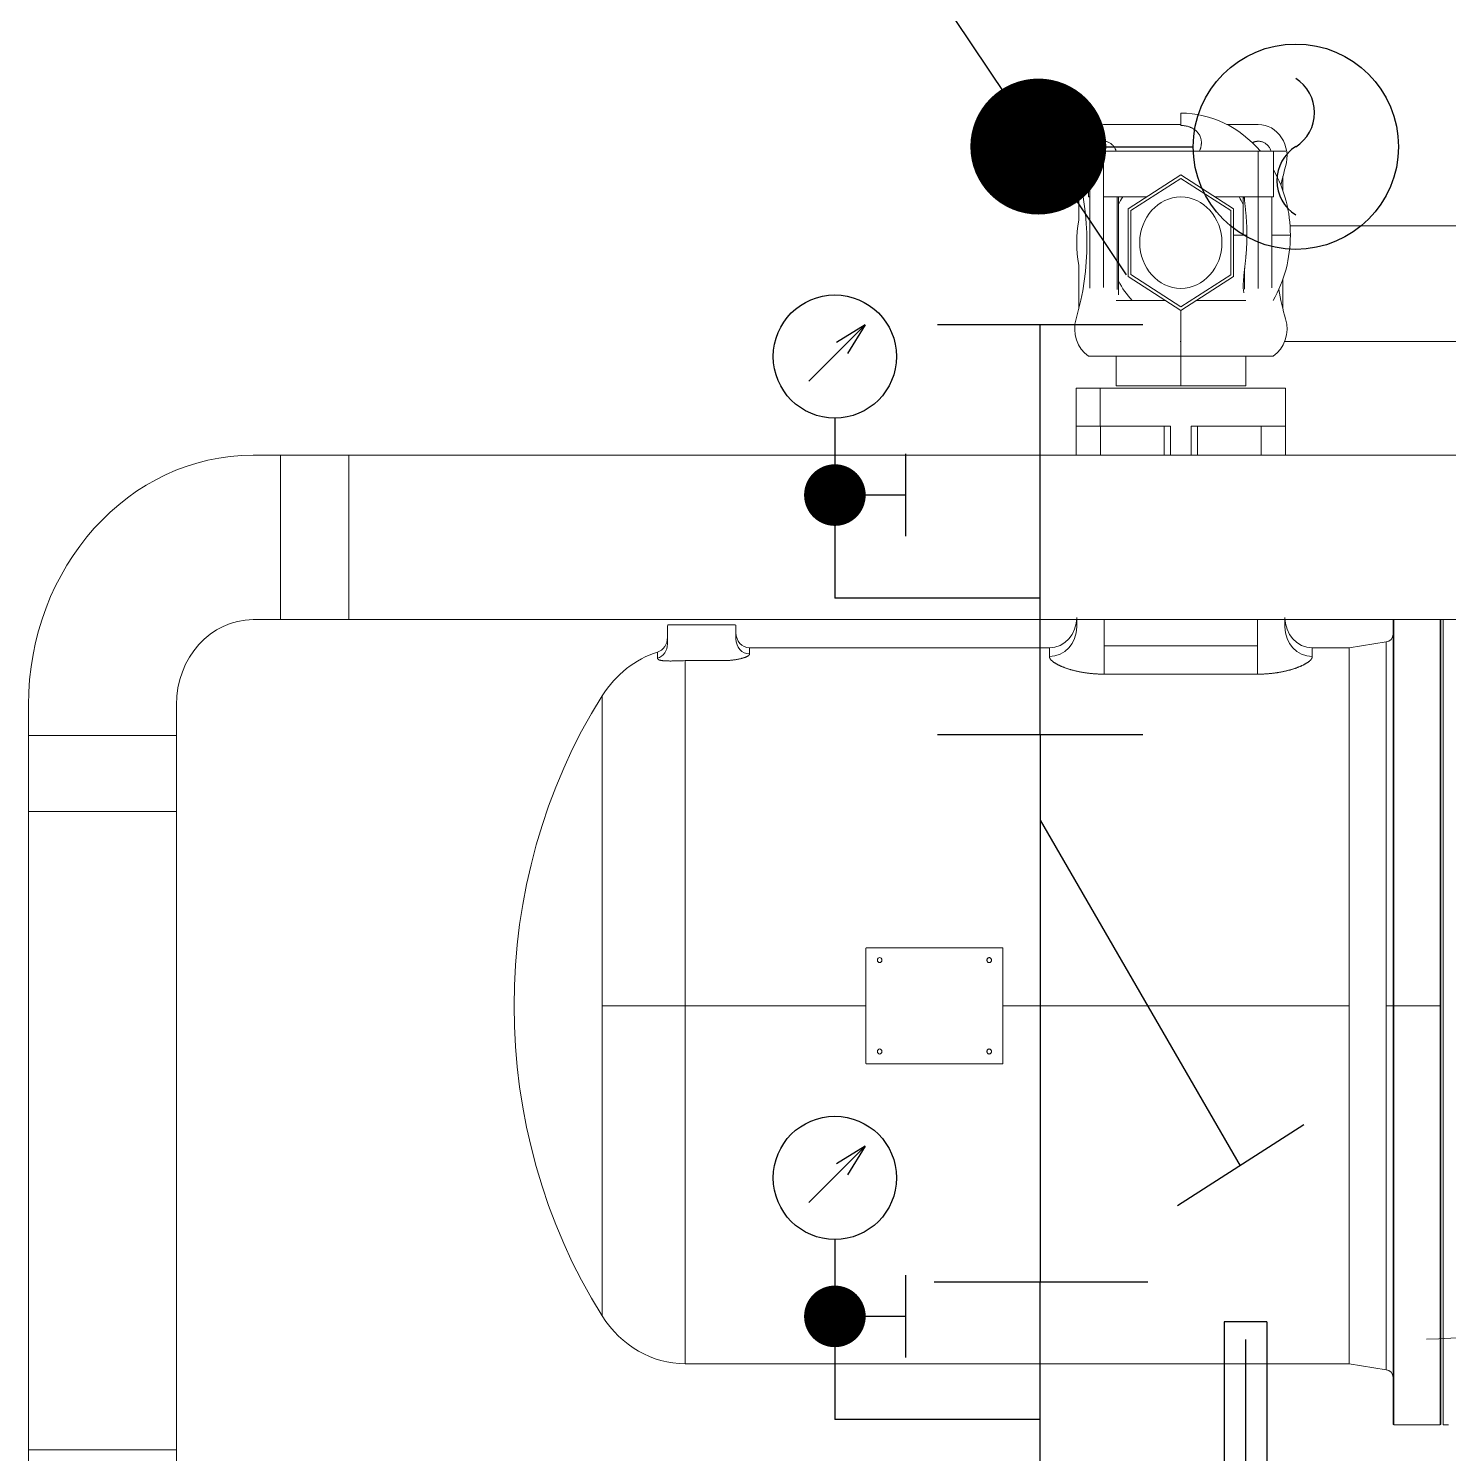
# Model space of a CAD drawing. Extents: x -345393 to -54719, y 203828 to 476815.
# Drawn here: x -322562 to -321525, y 229581 to 230622 of the extents above; entities that cross this region are included whole.
import ezdxf

# ---------------------------------------------------------------- set-up
doc = ezdxf.new("R2010")
doc.units = 0
doc.header["$LTSCALE"] = 1000
doc.header["$MEASUREMENT"] = 0
doc.linetypes.add('DASHED', pattern=[0.75, 0.5, -0.25])
doc.layers.get('0').update_dxf_attribs({"color": 252, "linetype": 'CONTINUOUS'})
doc.layers.add('暖通-水-水阀', color=3, linetype='CONTINUOUS')
doc.layers.add('暖通-水-管道-回水', color=6, linetype='DASHED')
doc.layers.add('暖通-水-设备', color=3, linetype='CONTINUOUS', lineweight=20)

# ---------------------------------------------------------------- blocks, each defined once
blk = doc.blocks.new('A$C759C1080')
at = {"color": 95}
for p, q in [((1004.64, -114.49), (1004.64, -106.43)), ((1004.64, -113.86), (948.07, -113.86)), ((1061.21, -113.86), (1038.31, -113.86)), ((928.07, -131.43), (1081.21, -131.43)), ((937.07, -131.43), (937.07, -161.43)), ((938.07, -132.03), (948.07, -132.03)), ((938.07, -221.23), (938.07, -132.03)), ((948.07, -131.43), (948.07, -161.43)), ((1061.21, -221.44), (1061.21, -131.43)), ((1072.21, -131.43), (1072.21, -161.43)), ((930.07, -147.88), (930.07, -176.75)), ((966.17, -169.15), (1004.7, -146.97)), ((1004.7, -149.28), (968.17, -170.31)), ((1004.7, -146.97), (1043.17, -169.26)), ((1041.17, -170.41), (1004.7, -149.28)), ((1079.21, -157.46), (1079.21, -147.88)), ((938.07, -161.43), (937.07, -161.43)), ((948.07, -161.43), (979.58, -161.43)), ((948.07, -161.43), (948.07, -220.8)), ((958.07, -222.1), (958.07, -161.43)), ((959.07, -161.43), (959.07, -225.67)), ((1029.66, -161.43), (1072.21, -161.43)), ((1050.21, -161.43), (1050.21, -186.43)), ((1051.21, -164.27), (1051.21, -161.43)), ((1071.21, -221), (1071.21, -161.43)), ((966.11, -213.61), (966.17, -169.15)), ((968.17, -170.31), (968.11, -212.45)), ((1041.11, -212.55), (1041.17, -170.41)), ((1043.17, -169.26), (1043.11, -213.71)), ((1043.15, -186.43), (1052.91, -186.43)), ((1084.64, -186.43), (1071.21, -186.43)), ((930.07, -206.11), (930.07, -234.98)), ((1004.58, -235.89), (966.11, -213.61)), ((968.11, -212.45), (1004.58, -233.58)), ((1004.58, -233.58), (1041.11, -212.55)), ((1043.11, -213.71), (1004.58, -235.89)), ((1051.21, -221.88), (1051.21, -208.61)), ((1050.21, -219.95), (1050.21, -219.95)), ((1079.21, -234.98), (1079.21, -215.41)), ((957.27, -229.37), (993.33, -229.37)), ((1015.9, -229.37), (1052, -229.37)), ((1004.64, -235.85), (1004.64, -285.43)), ((928.14, -330.93), (928.14, -286.93)), ((928.14, -286.93), (1081.14, -286.93)), ((945.64, -286.93), (945.64, -311.93)), ((957.28, -285.43), (1052, -285.43)), ((1081.14, -330.93), (1081.14, -286.93)), ((928.14, -311.93), (997.14, -311.93)), ((945.91, -311.93), (945.91, -330.93)), ((992.38, -311.93), (992.38, -330.93)), ((997.14, -311.93), (997.14, -330.93)), ((1012.14, -311.93), (1012.14, -330.93)), ((1012.14, -311.93), (1081.14, -311.93)), ((1016.9, -330.93), (1016.9, -311.93)), ((1063.37, -330.93), (1063.37, -311.93)), ((928.64, -443.66), (928.64, -438.93)), ((948.64, -474.72), (948.64, -438.93)), ((1060.64, -474.72), (1060.64, -438.93)), ((1080.64, -438.93), (1080.64, -443.66)), ((1159.64, -966.93), (1159.64, -438.93)), ((1160.14, -967.43), (1160.14, -438.93)), ((1160.14, -438.93), (1242.14, -438.93)), ((1194.14, -967.43), (1194.14, -438.93)), ((1194.64, -966.92), (1194.64, -438.93)), ((1196.14, -438.93), (1196.14, -967.43)), ((629.64, -454.84), (629.64, -442.93)), ((630.14, -442.43), (679.14, -442.43)), ((679.64, -442.93), (679.64, -451.6)), ((1159.64, -450.11), (1159.64, -448.43)), ((689.64, -461.43), (689.64, -457.43)), ((908.64, -457.43), (689.64, -457.43)), ((908.64, -457.43), (908.64, -463.17)), ((948.64, -456.19), (1060.64, -456.19)), ((1100.64, -463.17), (1100.64, -457.43)), ((1127.64, -457.43), (1100.64, -457.43)), ((1127.64, -457.43), (1154.64, -453.43)), ((1127.64, -927.43), (1127.64, -457.43)), ((1154.64, -931.43), (1154.64, -453.43)), ((622.37, -460.24), (622.37, -464.29)), ((642.56, -927.43), (642.56, -465.85)), ((669.64, -465.85), (642.56, -465.85)), ((1060.64, -474.72), (948.64, -474.72)), ((582.01, -895.98), (582.01, -488.88)), ((774.64, -654.53), (774.64, -730.33)), ((874.54, -654.43), (774.74, -654.43)), ((874.64, -730.33), (874.64, -654.53)), ((582.01, -692.43), (774.64, -692.43)), ((874.64, -692.43), (1127.64, -692.43)), ((1154.64, -692.43), (1160.14, -692.43)), ((1194.14, -692.43), (1160.14, -692.43)), ((1194.64, -692.43), (1194.14, -692.43)), ((774.74, -730.43), (874.54, -730.43)), ((1127.64, -927.43), (642.56, -927.43)), ((1154.64, -931.43), (1127.64, -927.43)), ((1159.64, -936.43), (1159.64, -934.75)), ((1194.14, -967.43), (1160.14, -967.43)), ((1194.64, -966.93), (1194.64, -966.93)), ((1200.14, -967.43), (1196.14, -967.43))]:
    blk.add_line(p, q, dxfattribs=at)
at = {"color": 95, "flags": 128}
for points in [[(1004.64, -114.49), (1005.15, -114.5), (1005.65, -114.52), (1006.15, -114.55), (1006.66, -114.59), (1007.15, -114.64), (1007.65, -114.71), (1008.14, -114.78), (1008.62, -114.87), (1009.1, -114.97), (1009.57, -115.07), (1010.03, -115.19), (1010.48, -115.32), (1010.93, -115.46), (1011.36, -115.61), (1011.79, -115.77), (1012.21, -115.93), (1012.61, -116.11), (1013.01, -116.29), (1013.39, -116.48), (1013.77, -116.68), (1014.13, -116.89), (1014.48, -117.1), (1014.82, -117.32), (1015.15, -117.55), (1015.47, -117.78), (1015.77, -118.02), (1016.06, -118.26), (1016.34, -118.51), (1016.61, -118.76), (1016.87, -119.02), (1017.11, -119.29), (1017.35, -119.56), (1017.57, -119.83), (1017.78, -120.11), (1017.98, -120.39), (1018.16, -120.67), (1018.34, -120.96), (1018.5, -121.25), (1018.65, -121.55), (1018.79, -121.84), (1018.92, -122.14), (1019.04, -122.45), (1019.15, -122.75), (1019.25, -123.06), (1019.33, -123.37), (1019.41, -123.68), (1019.47, -123.99), (1019.53, -124.31), (1019.57, -124.63), (1019.6, -124.94), (1019.62, -125.26), (1019.64, -125.59), (1019.64, -125.91), (1019.63, -126.23), (1019.61, -126.55), (1019.58, -126.88), (1019.55, -127.2), (1019.5, -127.53), (1019.44, -127.86), (1019.37, -128.18), (1019.29, -128.51), (1019.21, -128.83), (1019.11, -129.16), (1019, -129.49), (1018.89, -129.81), (1018.76, -130.14), (1018.62, -130.46), (1018.48, -130.79), (1018.32, -131.11), (1018.16, -131.43)], [(938.68, -131.43), (938.88, -130.92), (939.11, -130.42), (939.38, -129.93), (939.66, -129.45), (939.98, -129), (940.31, -128.56), (940.67, -128.14), (941.04, -127.75), (941.43, -127.38), (941.85, -127.04), (942.27, -126.71), (942.71, -126.42), (943.15, -126.16), (943.6, -125.92), (944.06, -125.7), (944.52, -125.51), (944.97, -125.36), (945.42, -125.22), (945.87, -125.11), (946.34, -125.01), (946.77, -124.95), (947.2, -124.9), (947.64, -124.87), (948.07, -124.86)], [(948.07, -124.86), (948.51, -124.87), (948.94, -124.9), (949.37, -124.95), (949.8, -125.01), (950.27, -125.11), (950.72, -125.22), (951.17, -125.35), (951.63, -125.52), (952.09, -125.7), (952.55, -125.92), (953, -126.16), (953.44, -126.43), (953.87, -126.72), (954.3, -127.04), (954.71, -127.38), (955.1, -127.75), (955.48, -128.15), (955.84, -128.57), (956.17, -129.01), (956.48, -129.46), (956.77, -129.94), (957.03, -130.42), (957.26, -130.92), (957.46, -131.43)], [(1056.88, -125.85), (1057.07, -125.76), (1057.25, -125.68), (1057.44, -125.6), (1057.63, -125.53), (1057.81, -125.46), (1057.99, -125.4), (1058.17, -125.34), (1058.35, -125.28), (1058.53, -125.23), (1058.71, -125.18), (1058.9, -125.13), (1059.08, -125.09), (1059.28, -125.05), (1059.46, -125.02), (1059.64, -124.99), (1059.81, -124.96), (1059.98, -124.94), (1060.16, -124.92), (1060.33, -124.9), (1060.51, -124.89), (1060.68, -124.88), (1060.86, -124.87), (1061.03, -124.86), (1061.21, -124.86)], [(1061.21, -124.86), (1061.64, -124.87), (1062.08, -124.9), (1062.51, -124.95), (1062.94, -125.01), (1063.4, -125.11), (1063.86, -125.22), (1064.31, -125.35), (1064.76, -125.52), (1065.23, -125.7), (1065.68, -125.92), (1066.13, -126.16), (1066.58, -126.43), (1067.01, -126.72), (1067.43, -127.04), (1067.84, -127.38), (1068.24, -127.75), (1068.62, -128.15), (1068.98, -128.57), (1069.31, -129.01), (1069.62, -129.46), (1069.91, -129.94), (1070.17, -130.42), (1070.4, -130.92), (1070.6, -131.43)], [(1052.91, -186.43), (1052.91, -185.92), (1052.91, -185.41), (1052.9, -184.9), (1052.9, -184.39), (1052.89, -183.88), (1052.87, -183.37), (1052.86, -182.86), (1052.84, -182.35), (1052.83, -181.84), (1052.81, -181.34), (1052.78, -180.83), (1052.76, -180.32), (1052.73, -179.82), (1052.71, -179.31), (1052.68, -178.81), (1052.65, -178.3), (1052.61, -177.8), (1052.58, -177.29), (1052.54, -176.79), (1052.5, -176.29), (1052.46, -175.79), (1052.42, -175.28), (1052.38, -174.78), (1052.33, -174.28), (1052.29, -173.78), (1052.24, -173.28), (1052.19, -172.78), (1052.14, -172.28), (1052.09, -171.78), (1052.03, -171.28), (1051.98, -170.78), (1051.93, -170.29), (1051.87, -169.79), (1051.81, -169.29), (1051.75, -168.79), (1051.7, -168.3), (1051.64, -167.8), (1051.58, -167.31), (1051.52, -166.81), (1051.46, -166.32), (1051.4, -165.83), (1051.34, -165.34), (1051.28, -164.84), (1051.22, -164.35), (1051.16, -163.86), (1051.1, -163.38), (1051.04, -162.89), (1050.98, -162.4), (1050.92, -161.92), (1050.87, -161.43)], [(1050.73, -224.41), (1050.62, -224.06), (1050.54, -223.69), (1050.46, -223.31), (1050.4, -222.92), (1050.34, -222.52), (1050.3, -222.12), (1050.27, -221.7), (1050.24, -221.29), (1050.22, -220.87), (1050.21, -220.44), (1050.21, -220.01), (1050.21, -219.57), (1050.22, -219.13), (1050.23, -218.69), (1050.25, -218.24), (1050.27, -217.79), (1050.3, -217.34), (1050.33, -216.88), (1050.36, -216.42), (1050.4, -215.96), (1050.44, -215.5), (1050.48, -215.04), (1050.52, -214.57), (1050.57, -214.1), (1050.62, -213.63), (1050.67, -213.16), (1050.72, -212.69), (1050.77, -212.21), (1050.83, -211.74), (1050.89, -211.26), (1050.94, -210.78), (1051, -210.3), (1051.06, -209.82), (1051.12, -209.34), (1051.18, -208.86), (1051.24, -208.37), (1051.3, -207.89), (1051.36, -207.4), (1051.42, -206.91), (1051.48, -206.42), (1051.54, -205.93), (1051.6, -205.44), (1051.65, -204.95), (1051.71, -204.46), (1051.77, -203.97), (1051.83, -203.48), (1051.88, -202.98), (1051.94, -202.49), (1051.99, -201.99), (1052.05, -201.5), (1052.1, -201), (1052.15, -200.5), (1052.2, -200.01), (1052.25, -199.51), (1052.29, -199.01), (1052.34, -198.51), (1052.38, -198.01), (1052.43, -197.51), (1052.47, -197.01), (1052.51, -196.51), (1052.55, -196.01), (1052.58, -195.5), (1052.62, -195), (1052.65, -194.5), (1052.68, -194), (1052.71, -193.49), (1052.74, -192.99), (1052.76, -192.49), (1052.79, -191.98), (1052.81, -191.48), (1052.83, -190.97), (1052.85, -190.47), (1052.86, -189.97), (1052.88, -189.46), (1052.89, -188.96), (1052.9, -188.45), (1052.9, -187.95), (1052.91, -187.44), (1052.91, -186.94), (1052.91, -186.43)], [(1052.12, -200.78), (1052.17, -200.27), (1052.22, -199.76), (1052.27, -199.26), (1052.32, -198.75), (1052.36, -198.24), (1052.41, -197.73), (1052.45, -197.22), (1052.49, -196.71), (1052.53, -196.2), (1052.57, -195.69), (1052.6, -195.18), (1052.64, -194.66), (1052.67, -194.15), (1052.7, -193.64), (1052.73, -193.13), (1052.75, -192.61), (1052.78, -192.1), (1052.8, -191.59), (1052.82, -191.07), (1052.84, -190.56), (1052.86, -190.04), (1052.87, -189.53), (1052.88, -189.01), (1052.89, -188.5), (1052.9, -187.98), (1052.91, -187.46), (1052.91, -186.95), (1052.91, -186.43)], [(1050.52, -214.62), (1050.55, -214.35), (1050.57, -214.07), (1050.6, -213.79), (1050.63, -213.51), (1050.66, -213.23), (1050.69, -212.95), (1050.72, -212.67), (1050.75, -212.39), (1050.79, -212.11), (1050.82, -211.82), (1050.85, -211.54), (1050.89, -211.26), (1050.92, -210.97), (1050.95, -210.69), (1050.99, -210.41), (1051.02, -210.12), (1051.06, -209.83), (1051.09, -209.55), (1051.13, -209.26), (1051.16, -208.98), (1051.2, -208.69), (1051.23, -208.4), (1051.27, -208.11), (1051.3, -207.83)], [(1015.9, -229.37), (1016.4, -229.37), (1016.89, -229.37), (1018.37, -229.37), (1018.86, -229.37), (1021.79, -229.37), (1022.28, -229.37), (1022.76, -229.37), (1023.24, -229.37), (1025.64, -229.37), (1026.12, -229.37), (1026.6, -229.37), (1027.07, -229.37), (1027.54, -229.37), (1028.02, -229.37), (1028.96, -229.37), (1029.42, -229.37), (1030.35, -229.37), (1030.82, -229.37), (1031.74, -229.37), (1032.2, -229.37), (1032.66, -229.37), (1033.11, -229.37), (1034.02, -229.37), (1034.47, -229.37), (1035.37, -229.37), (1035.82, -229.37), (1037.15, -229.37), (1037.58, -229.37), (1040.61, -229.37), (1041.03, -229.37), (1042.29, -229.37), (1042.71, -229.37), (1052, -229.37)], [(1159.61, -451.01), (1159.61, -450.99), (1159.61, -450.97), (1159.62, -450.95), (1159.62, -450.93), (1159.62, -450.9), (1159.62, -450.88), (1159.62, -450.85), (1159.62, -450.82), (1159.62, -450.78), (1159.62, -450.75), (1159.62, -450.71), (1159.63, -450.68), (1159.63, -450.64), (1159.63, -450.6), (1159.63, -450.56), (1159.63, -450.51), (1159.63, -450.47), (1159.64, -450.42), (1159.64, -450.38), (1159.64, -450.33), (1159.64, -450.27), (1159.64, -450.22), (1159.64, -450.17), (1159.64, -450.11)], [(1159.64, -450.11), (1159.64, -450.22), (1159.64, -450.33), (1159.64, -450.42), (1159.63, -450.52), (1159.63, -450.6), (1159.63, -450.68), (1159.62, -450.75), (1159.62, -450.82), (1159.62, -450.88), (1159.62, -450.93), (1159.61, -450.97), (1159.61, -451.01), (1159.61, -451.05), (1159.62, -451.07), (1159.62, -451.09), (1159.62, -451.11), (1159.62, -451.11), (1159.63, -451.11), (1159.63, -451.1), (1159.63, -451.09), (1159.64, -451.07), (1159.64, -451.04), (1159.64, -451.01), (1159.64, -450.97)], [(639.99, -465.9), (639.48, -465.92), (638.98, -465.93), (638.48, -465.95), (637.98, -465.97), (637.49, -465.98), (636.99, -465.99), (636.5, -466.01), (636.01, -466.02), (635.53, -466.03), (635.04, -466.04), (634.57, -466.05), (634.1, -466.06), (633.63, -466.06), (633.17, -466.07), (632.72, -466.07), (632.27, -466.08), (631.83, -466.08), (631.4, -466.08), (630.97, -466.07), (630.56, -466.07), (630.15, -466.07), (629.75, -466.06), (629.36, -466.05), (628.97, -466.04), (628.6, -466.03), (628.24, -466.01), (627.88, -466), (627.54, -465.98), (627.2, -465.96), (626.88, -465.93), (626.57, -465.91), (626.26, -465.88), (625.97, -465.85), (625.69, -465.82), (625.42, -465.79), (625.16, -465.75), (624.91, -465.71), (624.68, -465.67), (624.45, -465.62), (624.24, -465.57), (624.04, -465.52), (623.84, -465.47), (623.67, -465.42), (623.5, -465.36), (623.34, -465.3), (623.2, -465.24), (623.06, -465.17), (622.94, -465.1), (622.83, -465.03), (622.73, -464.96), (622.65, -464.89), (622.57, -464.81), (622.51, -464.73), (622.46, -464.65), (622.42, -464.56), (622.39, -464.47), (622.37, -464.39), (622.37, -464.29)], [(689.64, -461.43), (689.63, -461.52), (689.61, -461.61), (689.58, -461.71), (689.53, -461.81), (689.47, -461.9), (689.4, -462), (689.32, -462.1), (689.22, -462.19), (689.11, -462.29), (688.98, -462.39), (688.85, -462.49), (688.7, -462.59), (688.54, -462.69), (688.36, -462.79), (688.18, -462.89), (687.98, -462.99), (687.77, -463.09), (687.55, -463.19), (687.32, -463.29), (687.08, -463.38), (686.82, -463.48), (686.56, -463.58), (686.28, -463.67), (685.99, -463.77), (685.7, -463.86), (685.39, -463.95), (685.07, -464.05), (684.75, -464.14), (684.41, -464.22), (684.06, -464.31), (683.71, -464.4), (683.35, -464.48), (682.97, -464.56), (682.59, -464.64), (682.21, -464.72), (681.81, -464.8), (681.41, -464.87), (681, -464.95), (680.58, -465.02), (680.15, -465.08), (679.72, -465.15), (679.28, -465.21), (678.84, -465.27), (678.39, -465.33), (677.93, -465.38), (677.47, -465.44), (677.01, -465.49), (676.54, -465.53), (676.06, -465.57), (675.58, -465.62), (675.1, -465.65), (674.62, -465.69), (674.13, -465.72), (673.63, -465.75), (673.14, -465.77), (672.64, -465.79), (672.15, -465.81), (671.65, -465.83), (671.15, -465.84), (670.64, -465.85), (670.14, -465.85), (669.64, -465.85)], [(948.64, -474.72), (948.14, -474.72), (947.64, -474.72), (947.14, -474.71), (946.63, -474.7), (946.13, -474.69), (945.63, -474.68), (945.13, -474.66), (944.63, -474.64), (944.14, -474.62), (943.64, -474.6), (943.14, -474.58), (942.64, -474.55), (942.15, -474.52), (941.66, -474.49), (941.16, -474.46), (940.67, -474.42), (940.18, -474.38), (939.69, -474.34), (939.2, -474.3), (938.71, -474.25), (938.23, -474.21), (937.75, -474.16), (937.26, -474.11), (936.78, -474.05), (936.31, -474), (935.83, -473.94), (935.36, -473.88), (934.88, -473.82), (934.41, -473.76), (933.94, -473.69), (933.48, -473.62), (933.02, -473.55), (932.55, -473.48), (932.1, -473.41), (931.64, -473.33), (931.19, -473.25), (930.74, -473.18), (930.29, -473.09), (929.84, -473.01), (929.4, -472.93), (928.96, -472.84), (928.52, -472.75), (928.09, -472.66), (927.66, -472.57), (927.23, -472.48), (926.81, -472.39), (926.39, -472.29), (925.97, -472.19), (925.56, -472.09), (925.15, -471.99), (924.74, -471.89), (924.34, -471.79), (923.94, -471.69), (923.54, -471.58), (923.15, -471.47), (922.77, -471.37), (922.38, -471.26), (922, -471.15), (921.63, -471.03), (921.25, -470.92), (920.89, -470.81), (920.52, -470.69), (920.17, -470.58), (919.81, -470.46), (919.46, -470.34), (919.12, -470.22), (918.78, -470.1), (918.44, -469.98), (918.11, -469.86), (917.78, -469.74), (917.46, -469.62), (917.14, -469.5), (916.83, -469.37), (916.52, -469.25), (916.22, -469.12), (915.92, -469), (915.63, -468.87), (915.35, -468.74), (915.06, -468.62), (914.79, -468.49), (914.52, -468.36), (914.25, -468.24), (913.99, -468.11), (913.74, -467.98), (913.49, -467.85), (913.25, -467.72), (913.01, -467.59), (912.78, -467.46), (912.55, -467.33), (912.33, -467.21), (912.12, -467.08), (911.91, -466.95), (911.7, -466.82), (911.51, -466.69), (911.32, -466.56), (911.13, -466.43), (910.96, -466.31), (910.78, -466.18), (910.62, -466.05), (910.46, -465.92), (910.31, -465.8), (910.16, -465.67), (910.02, -465.54), (909.89, -465.42), (909.76, -465.29), (909.64, -465.17), (909.53, -465.05), (909.42, -464.92), (909.32, -464.8), (909.23, -464.68), (909.14, -464.56), (909.06, -464.44), (908.99, -464.32), (908.92, -464.2), (908.86, -464.08), (908.81, -463.96), (908.77, -463.85), (908.73, -463.73), (908.7, -463.62), (908.67, -463.5), (908.65, -463.39), (908.64, -463.28), (908.64, -463.17)], [(1100.64, -463.17), (1100.64, -463.28), (1100.63, -463.39), (1100.61, -463.5), (1100.58, -463.62), (1100.55, -463.73), (1100.51, -463.85), (1100.47, -463.96), (1100.42, -464.08), (1100.36, -464.2), (1100.29, -464.32), (1100.22, -464.44), (1100.14, -464.56), (1100.05, -464.68), (1099.96, -464.8), (1099.86, -464.92), (1099.75, -465.05), (1099.64, -465.17), (1099.52, -465.29), (1099.39, -465.42), (1099.26, -465.54), (1099.12, -465.67), (1098.97, -465.8), (1098.82, -465.92), (1098.66, -466.05), (1098.49, -466.18), (1098.32, -466.31), (1098.14, -466.43), (1097.96, -466.56), (1097.77, -466.69), (1097.57, -466.82), (1097.37, -466.95), (1097.16, -467.08), (1096.95, -467.21), (1096.73, -467.33), (1096.5, -467.46), (1096.27, -467.59), (1096.03, -467.72), (1095.79, -467.85), (1095.54, -467.98), (1095.29, -468.11), (1095.03, -468.24), (1094.76, -468.36), (1094.49, -468.49), (1094.21, -468.62), (1093.93, -468.74), (1093.65, -468.87), (1093.35, -469), (1093.06, -469.12), (1092.75, -469.25), (1092.45, -469.37), (1092.14, -469.5), (1091.82, -469.62), (1091.5, -469.74), (1091.17, -469.86), (1090.84, -469.98), (1090.5, -470.1), (1090.16, -470.22), (1089.82, -470.34), (1089.47, -470.46), (1089.11, -470.58), (1088.75, -470.69), (1088.39, -470.81), (1088.02, -470.92), (1087.65, -471.03), (1087.28, -471.15), (1086.9, -471.26), (1086.51, -471.37), (1086.13, -471.47), (1085.73, -471.58), (1085.34, -471.69), (1084.94, -471.79), (1084.54, -471.89), (1084.13, -471.99), (1083.72, -472.09), (1083.31, -472.19), (1082.89, -472.29), (1082.47, -472.39), (1082.05, -472.48), (1081.62, -472.57), (1081.19, -472.66), (1080.75, -472.75), (1080.32, -472.84), (1079.88, -472.93), (1079.44, -473.01), (1078.99, -473.09), (1078.54, -473.18), (1078.09, -473.25), (1077.64, -473.33), (1077.18, -473.41), (1076.72, -473.48), (1076.26, -473.55), (1075.8, -473.62), (1075.33, -473.69), (1074.87, -473.76), (1074.4, -473.82), (1073.92, -473.88), (1073.45, -473.94), (1072.97, -474), (1072.49, -474.05), (1072.01, -474.11), (1071.53, -474.16), (1071.05, -474.21), (1070.56, -474.25), (1070.08, -474.3), (1069.59, -474.34), (1069.1, -474.38), (1068.61, -474.42), (1068.12, -474.46), (1067.62, -474.49), (1067.13, -474.52), (1066.63, -474.55), (1066.14, -474.58), (1065.64, -474.6), (1065.14, -474.62), (1064.64, -474.64), (1064.14, -474.66), (1063.64, -474.68), (1063.14, -474.69), (1062.64, -474.7), (1062.14, -474.71), (1061.64, -474.72), (1061.14, -474.72), (1060.64, -474.72)], [(1159.61, -467.47), (1159.61, -467.41), (1159.61, -467.36), (1159.62, -467.3), (1159.62, -467.24), (1159.62, -467.18), (1159.62, -467.12), (1159.62, -467.06), (1159.62, -466.99), (1159.62, -466.93), (1159.62, -466.86), (1159.62, -466.79), (1159.63, -466.72), (1159.63, -466.65), (1159.63, -466.58), (1159.63, -466.5), (1159.63, -466.43), (1159.63, -466.35), (1159.64, -466.27), (1159.64, -466.19), (1159.64, -466.11), (1159.64, -466.03), (1159.64, -465.94), (1159.64, -465.86), (1159.64, -465.77)], [(1159.64, -465.77), (1159.64, -465.94), (1159.64, -466.11), (1159.64, -466.27), (1159.63, -466.43), (1159.63, -466.58), (1159.63, -466.72), (1159.62, -466.86), (1159.62, -466.99), (1159.62, -467.12), (1159.62, -467.24), (1159.61, -467.36), (1159.61, -467.47), (1159.61, -467.57), (1159.62, -467.67), (1159.62, -467.76), (1159.62, -467.84), (1159.62, -467.92), (1159.63, -467.99), (1159.63, -468.05), (1159.63, -468.11), (1159.64, -468.16), (1159.64, -468.21), (1159.64, -468.25), (1159.64, -468.28)], [(1159.61, -499.25), (1159.61, -499.16), (1159.61, -499.08), (1159.62, -498.99), (1159.62, -498.9), (1159.62, -498.81), (1159.62, -498.72), (1159.62, -498.63), (1159.62, -498.53), (1159.62, -498.44), (1159.62, -498.34), (1159.62, -498.24), (1159.63, -498.14), (1159.63, -498.04), (1159.63, -497.94), (1159.63, -497.84), (1159.63, -497.74), (1159.63, -497.63), (1159.64, -497.53), (1159.64, -497.42), (1159.64, -497.31), (1159.64, -497.21), (1159.64, -497.1), (1159.64, -496.98), (1159.64, -496.87)], [(1159.64, -496.87), (1159.64, -497.1), (1159.64, -497.31), (1159.64, -497.53), (1159.63, -497.74), (1159.63, -497.94), (1159.63, -498.15), (1159.62, -498.34), (1159.62, -498.53), (1159.62, -498.72), (1159.62, -498.9), (1159.61, -499.08), (1159.61, -499.25), (1159.61, -499.42), (1159.62, -499.58), (1159.62, -499.73), (1159.62, -499.88), (1159.62, -500.02), (1159.63, -500.16), (1159.63, -500.3), (1159.63, -500.42), (1159.64, -500.54), (1159.64, -500.66), (1159.64, -500.76), (1159.64, -500.87)], [(1159.61, -544.2), (1159.61, -544.09), (1159.61, -543.97), (1159.62, -543.86), (1159.62, -543.75), (1159.62, -543.63), (1159.62, -543.52), (1159.62, -543.4), (1159.62, -543.29), (1159.62, -543.17), (1159.62, -543.05), (1159.62, -542.93), (1159.63, -542.81), (1159.63, -542.69), (1159.63, -542.57), (1159.63, -542.44), (1159.63, -542.32), (1159.63, -542.19), (1159.64, -542.07), (1159.64, -541.94), (1159.64, -541.82), (1159.64, -541.69), (1159.64, -541.56), (1159.64, -541.43), (1159.64, -541.3)], [(1159.64, -541.3), (1159.64, -541.56), (1159.64, -541.82), (1159.64, -542.07), (1159.63, -542.32), (1159.63, -542.57), (1159.63, -542.81), (1159.62, -543.05), (1159.62, -543.29), (1159.62, -543.52), (1159.62, -543.75), (1159.61, -543.97), (1159.61, -544.2), (1159.61, -544.42), (1159.62, -544.63), (1159.62, -544.84), (1159.62, -545.04), (1159.62, -545.24), (1159.63, -545.44), (1159.63, -545.63), (1159.63, -545.82), (1159.64, -546), (1159.64, -546.17), (1159.64, -546.34), (1159.64, -546.51)], [(1159.61, -599.25), (1159.61, -599.12), (1159.61, -598.99), (1159.62, -598.86), (1159.62, -598.73), (1159.62, -598.6), (1159.62, -598.47), (1159.62, -598.34), (1159.62, -598.2), (1159.62, -598.07), (1159.62, -597.94), (1159.62, -597.8), (1159.63, -597.67), (1159.63, -597.53), (1159.63, -597.4), (1159.63, -597.26), (1159.63, -597.13), (1159.63, -596.99), (1159.64, -596.86), (1159.64, -596.72), (1159.64, -596.58), (1159.64, -596.45), (1159.64, -596.31), (1159.64, -596.17), (1159.64, -596.03)], [(1159.64, -596.03), (1159.64, -596.31), (1159.64, -596.58), (1159.64, -596.86), (1159.63, -597.13), (1159.63, -597.4), (1159.63, -597.67), (1159.62, -597.94), (1159.62, -598.2), (1159.62, -598.47), (1159.62, -598.73), (1159.61, -598.99), (1159.61, -599.25), (1159.61, -599.5), (1159.62, -599.75), (1159.62, -600), (1159.62, -600.25), (1159.62, -600.49), (1159.63, -600.73), (1159.63, -600.97), (1159.63, -601.2), (1159.64, -601.43), (1159.64, -601.66), (1159.64, -601.88), (1159.64, -602.1)], [(774.74, -654.43), (774.73, -654.43), (774.73, -654.43), (774.72, -654.43), (774.71, -654.43), (774.71, -654.44), (774.7, -654.44), (774.69, -654.44), (774.69, -654.44), (774.68, -654.45), (774.68, -654.45), (774.67, -654.46), (774.67, -654.46), (774.66, -654.47), (774.66, -654.47), (774.66, -654.48), (774.65, -654.48), (774.65, -654.49), (774.65, -654.49), (774.64, -654.5), (774.64, -654.5), (774.64, -654.51), (774.64, -654.52), (774.64, -654.52), (774.64, -654.53)], [(774.64, -654.53), (774.64, -654.53), (774.64, -654.53), (774.64, -654.53), (774.64, -654.53), (774.64, -654.53), (774.64, -654.53), (774.64, -654.53), (774.64, -654.53), (774.64, -654.53), (774.64, -654.53), (774.64, -654.53), (774.64, -654.52), (774.64, -654.52), (774.64, -654.52), (774.64, -654.52), (774.64, -654.52), (774.64, -654.52), (774.64, -654.52)], [(774.73, -654.43), (774.73, -654.43), (774.73, -654.43), (774.73, -654.43), (774.73, -654.43), (774.73, -654.43), (774.73, -654.43), (774.73, -654.43), (774.73, -654.43), (774.73, -654.43), (774.73, -654.43), (774.73, -654.43), (774.73, -654.43), (774.74, -654.43), (774.74, -654.43), (774.74, -654.43), (774.74, -654.43), (774.74, -654.43), (774.74, -654.43), (774.74, -654.43), (774.74, -654.43), (774.74, -654.43), (774.74, -654.43), (774.74, -654.43)], [(874.54, -654.43), (874.54, -654.43), (874.54, -654.43), (874.54, -654.43), (874.54, -654.43), (874.54, -654.43), (874.54, -654.43), (874.54, -654.43), (874.54, -654.43), (874.54, -654.43), (874.54, -654.43), (874.54, -654.43), (874.55, -654.43), (874.55, -654.43), (874.55, -654.43), (874.55, -654.43), (874.55, -654.43), (874.55, -654.43), (874.55, -654.43)], [(874.64, -654.53), (874.64, -654.52), (874.64, -654.52), (874.64, -654.51), (874.64, -654.5), (874.63, -654.5), (874.63, -654.49), (874.63, -654.49), (874.62, -654.48), (874.62, -654.47), (874.62, -654.47), (874.61, -654.46), (874.61, -654.46), (874.6, -654.46), (874.6, -654.45), (874.59, -654.45), (874.59, -654.44), (874.58, -654.44), (874.58, -654.44), (874.57, -654.44), (874.57, -654.43), (874.56, -654.43), (874.55, -654.43), (874.55, -654.43), (874.54, -654.43)], [(874.64, -654.52), (874.64, -654.52), (874.64, -654.52), (874.64, -654.52), (874.64, -654.52), (874.64, -654.53), (874.64, -654.53), (874.64, -654.53), (874.64, -654.53), (874.64, -654.53), (874.64, -654.53), (874.64, -654.53), (874.64, -654.53), (874.64, -654.53), (874.64, -654.53), (874.64, -654.53)], [(864.64, -664.08), (864.4, -664.06), (864.17, -664.01), (863.96, -663.92), (863.76, -663.82), (863.58, -663.7), (863.44, -663.56), (863.31, -663.41), (863.21, -663.26), (863.12, -663.09), (863.06, -662.91), (863.01, -662.71), (862.99, -662.49), (863, -662.27), (863.04, -662.04), (863.11, -661.82), (863.21, -661.6), (863.35, -661.41), (863.5, -661.24), (863.68, -661.09), (863.87, -660.97), (864.07, -660.88), (864.26, -660.83), (864.45, -660.79), (864.64, -660.78)], [(864.64, -660.78), (864.83, -660.79), (865.02, -660.83), (865.22, -660.89), (865.41, -660.97), (865.6, -661.09), (865.78, -661.24), (865.93, -661.41), (866.06, -661.61), (866.17, -661.83), (866.24, -662.05), (866.28, -662.28), (866.29, -662.49), (866.27, -662.71), (866.22, -662.91), (866.15, -663.09), (866.07, -663.25), (865.97, -663.41), (865.84, -663.56), (865.69, -663.7), (865.51, -663.83), (865.31, -663.93), (865.1, -664.01), (864.87, -664.06), (864.64, -664.08)], [(1159.64, -657.33), (1159.64, -657.61), (1159.64, -657.88), (1159.64, -658.16), (1159.63, -658.43), (1159.63, -658.71), (1159.63, -658.99), (1159.62, -659.26), (1159.62, -659.54), (1159.62, -659.82), (1159.62, -660.1), (1159.61, -660.37), (1159.61, -660.65), (1159.61, -660.92), (1159.62, -661.19), (1159.62, -661.47), (1159.62, -661.74), (1159.62, -662.01), (1159.63, -662.27), (1159.63, -662.54), (1159.63, -662.8), (1159.64, -663.07), (1159.64, -663.33), (1159.64, -663.58), (1159.64, -663.84)], [(864.64, -724.08), (864.4, -724.06), (864.17, -724.01), (863.96, -723.92), (863.76, -723.82), (863.58, -723.7), (863.44, -723.56), (863.31, -723.41), (863.21, -723.26), (863.12, -723.09), (863.06, -722.91), (863.01, -722.71), (862.99, -722.49), (863, -722.27), (863.04, -722.04), (863.11, -721.82), (863.21, -721.6), (863.35, -721.41), (863.5, -721.24), (863.68, -721.09), (863.87, -720.97), (864.07, -720.88), (864.26, -720.83), (864.45, -720.79), (864.64, -720.78)], [(864.64, -720.78), (864.83, -720.79), (865.02, -720.83), (865.22, -720.89), (865.41, -720.97), (865.6, -721.09), (865.78, -721.24), (865.93, -721.41), (866.06, -721.61), (866.17, -721.83), (866.24, -722.05), (866.28, -722.28), (866.29, -722.49), (866.27, -722.71), (866.22, -722.91), (866.15, -723.09), (866.07, -723.25), (865.97, -723.41), (865.84, -723.56), (865.69, -723.7), (865.51, -723.83), (865.31, -723.93), (865.1, -724.01), (864.87, -724.06), (864.64, -724.08)], [(1159.64, -721.02), (1159.64, -721.28), (1159.64, -721.54), (1159.64, -721.8), (1159.63, -722.06), (1159.63, -722.32), (1159.63, -722.59), (1159.62, -722.85), (1159.62, -723.12), (1159.62, -723.39), (1159.62, -723.67), (1159.61, -723.94), (1159.61, -724.21), (1159.61, -724.49), (1159.62, -724.77), (1159.62, -725.04), (1159.62, -725.32), (1159.62, -725.6), (1159.63, -725.87), (1159.63, -726.15), (1159.63, -726.43), (1159.64, -726.7), (1159.64, -726.98), (1159.64, -727.25), (1159.64, -727.53)], [(774.64, -730.34), (774.64, -730.34), (774.64, -730.34), (774.64, -730.34), (774.64, -730.34), (774.64, -730.34), (774.64, -730.34), (774.64, -730.34), (774.64, -730.34), (774.64, -730.34), (774.64, -730.33), (774.64, -730.33), (774.64, -730.33), (774.64, -730.33), (774.64, -730.33), (774.64, -730.33), (774.64, -730.33), (774.64, -730.33), (774.64, -730.33)], [(774.64, -730.33), (774.64, -730.34), (774.64, -730.34), (774.64, -730.35), (774.64, -730.36), (774.65, -730.36), (774.65, -730.37), (774.65, -730.38), (774.65, -730.38), (774.66, -730.39), (774.66, -730.39), (774.66, -730.4), (774.67, -730.4), (774.67, -730.41), (774.68, -730.41), (774.68, -730.41), (774.69, -730.42), (774.69, -730.42), (774.7, -730.42), (774.71, -730.42), (774.71, -730.43), (774.72, -730.43), (774.73, -730.43), (774.73, -730.43), (774.74, -730.43)], [(774.73, -730.43), (774.73, -730.43), (774.73, -730.43), (774.73, -730.43), (774.73, -730.43), (774.73, -730.43), (774.73, -730.43), (774.73, -730.43), (774.73, -730.43), (774.74, -730.43), (774.74, -730.43), (774.74, -730.43), (774.74, -730.43), (774.74, -730.43), (774.74, -730.43), (774.74, -730.43), (774.74, -730.43), (774.74, -730.43)], [(874.54, -730.43), (874.55, -730.43), (874.55, -730.43), (874.56, -730.43), (874.57, -730.43), (874.57, -730.42), (874.58, -730.42), (874.58, -730.42), (874.59, -730.42), (874.59, -730.41), (874.6, -730.41), (874.6, -730.4), (874.61, -730.4), (874.61, -730.4), (874.62, -730.39), (874.62, -730.39), (874.63, -730.38), (874.63, -730.37), (874.63, -730.37), (874.63, -730.36), (874.64, -730.36), (874.64, -730.35), (874.64, -730.34), (874.64, -730.34), (874.64, -730.33)], [(874.54, -730.43), (874.54, -730.43), (874.54, -730.43), (874.54, -730.43), (874.54, -730.43), (874.54, -730.43), (874.54, -730.43), (874.54, -730.43), (874.54, -730.43), (874.54, -730.43), (874.54, -730.43), (874.54, -730.43), (874.54, -730.43), (874.55, -730.43), (874.55, -730.43), (874.55, -730.43), (874.55, -730.43), (874.55, -730.43), (874.55, -730.43), (874.55, -730.43), (874.55, -730.43)], [(874.64, -730.34), (874.64, -730.34), (874.64, -730.34), (874.64, -730.34), (874.64, -730.34), (874.64, -730.34), (874.64, -730.34), (874.64, -730.34), (874.64, -730.34), (874.64, -730.34), (874.64, -730.33), (874.64, -730.33), (874.64, -730.33), (874.64, -730.33), (874.64, -730.33), (874.64, -730.33), (874.64, -730.33), (874.64, -730.33), (874.64, -730.33)], [(1159.64, -782.77), (1159.64, -782.98), (1159.64, -783.21), (1159.64, -783.43), (1159.63, -783.66), (1159.63, -783.89), (1159.63, -784.13), (1159.62, -784.37), (1159.62, -784.61), (1159.62, -784.86), (1159.62, -785.11), (1159.61, -785.36), (1159.61, -785.61), (1159.61, -785.87), (1159.62, -786.13), (1159.62, -786.39), (1159.62, -786.66), (1159.62, -786.92), (1159.63, -787.19), (1159.63, -787.46), (1159.63, -787.73), (1159.64, -788), (1159.64, -788.28), (1159.64, -788.55), (1159.64, -788.83)], [(1159.64, -788.83), (1159.64, -788.55), (1159.64, -788.28), (1159.64, -788), (1159.63, -787.73), (1159.63, -787.46), (1159.63, -787.19), (1159.62, -786.92), (1159.62, -786.66), (1159.62, -786.39), (1159.62, -786.13), (1159.61, -785.87), (1159.61, -785.61), (1159.61, -785.36), (1159.62, -785.11), (1159.62, -784.86), (1159.62, -784.61), (1159.62, -784.37), (1159.63, -784.13), (1159.63, -783.89), (1159.63, -783.66), (1159.64, -783.43), (1159.64, -783.2), (1159.64, -782.98), (1159.64, -782.77)], [(1159.64, -838.35), (1159.64, -838.52), (1159.64, -838.69), (1159.64, -838.86), (1159.63, -839.05), (1159.63, -839.23), (1159.63, -839.42), (1159.62, -839.62), (1159.62, -839.82), (1159.62, -840.02), (1159.62, -840.23), (1159.61, -840.45), (1159.61, -840.66), (1159.61, -840.89), (1159.62, -841.11), (1159.62, -841.34), (1159.62, -841.58), (1159.62, -841.81), (1159.63, -842.05), (1159.63, -842.3), (1159.63, -842.54), (1159.64, -842.79), (1159.64, -843.04), (1159.64, -843.3), (1159.64, -843.56)], [(1159.64, -843.56), (1159.64, -843.3), (1159.64, -843.04), (1159.64, -842.79), (1159.63, -842.54), (1159.63, -842.29), (1159.63, -842.05), (1159.62, -841.81), (1159.62, -841.57), (1159.62, -841.34), (1159.62, -841.11), (1159.61, -840.89), (1159.61, -840.66), (1159.61, -840.45), (1159.62, -840.23), (1159.62, -840.02), (1159.62, -839.82), (1159.62, -839.62), (1159.63, -839.42), (1159.63, -839.23), (1159.63, -839.05), (1159.64, -838.86), (1159.64, -838.69), (1159.64, -838.52), (1159.64, -838.35)], [(1159.64, -883.99), (1159.64, -884.1), (1159.64, -884.2), (1159.64, -884.32), (1159.63, -884.44), (1159.63, -884.57), (1159.63, -884.7), (1159.62, -884.84), (1159.62, -884.98), (1159.62, -885.13), (1159.62, -885.28), (1159.61, -885.45), (1159.61, -885.61), (1159.61, -885.78), (1159.62, -885.96), (1159.62, -886.14), (1159.62, -886.33), (1159.62, -886.52), (1159.63, -886.72), (1159.63, -886.92), (1159.63, -887.12), (1159.64, -887.33), (1159.64, -887.55), (1159.64, -887.77), (1159.64, -887.99)], [(1159.64, -887.99), (1159.64, -887.76), (1159.64, -887.55), (1159.64, -887.33), (1159.63, -887.12), (1159.63, -886.92), (1159.63, -886.72), (1159.62, -886.52), (1159.62, -886.33), (1159.62, -886.14), (1159.62, -885.96), (1159.61, -885.78), (1159.61, -885.61), (1159.61, -885.45), (1159.62, -885.28), (1159.62, -885.13), (1159.62, -884.98), (1159.62, -884.84), (1159.63, -884.7), (1159.63, -884.57), (1159.63, -884.44), (1159.64, -884.32), (1159.64, -884.2), (1159.64, -884.1), (1159.64, -883.99)], [(1159.64, -916.58), (1159.64, -916.61), (1159.64, -916.65), (1159.64, -916.7), (1159.63, -916.75), (1159.63, -916.81), (1159.63, -916.87), (1159.62, -916.94), (1159.62, -917.02), (1159.62, -917.1), (1159.62, -917.19), (1159.61, -917.29), (1159.61, -917.4), (1159.61, -917.5), (1159.62, -917.62), (1159.62, -917.74), (1159.62, -917.87), (1159.62, -918), (1159.63, -918.14), (1159.63, -918.29), (1159.63, -918.44), (1159.64, -918.59), (1159.64, -918.75), (1159.64, -918.92), (1159.64, -919.09)], [(1159.64, -919.09), (1159.64, -918.92), (1159.64, -918.75), (1159.64, -918.59), (1159.63, -918.43), (1159.63, -918.28), (1159.63, -918.14), (1159.62, -918), (1159.62, -917.87), (1159.62, -917.74), (1159.62, -917.62), (1159.61, -917.5), (1159.61, -917.4), (1159.61, -917.29), (1159.62, -917.2), (1159.62, -917.1), (1159.62, -917.02), (1159.62, -916.94), (1159.63, -916.87), (1159.63, -916.81), (1159.63, -916.75), (1159.64, -916.7), (1159.64, -916.65), (1159.64, -916.61), (1159.64, -916.58)], [(1159.64, -933.89), (1159.64, -933.85), (1159.64, -933.82), (1159.64, -933.79), (1159.63, -933.77), (1159.63, -933.76), (1159.63, -933.75), (1159.62, -933.75), (1159.62, -933.76), (1159.62, -933.77), (1159.62, -933.79), (1159.61, -933.81), (1159.61, -933.85), (1159.61, -933.89), (1159.62, -933.93), (1159.62, -933.99), (1159.62, -934.05), (1159.62, -934.11), (1159.63, -934.18), (1159.63, -934.26), (1159.63, -934.35), (1159.64, -934.44), (1159.64, -934.54), (1159.64, -934.64), (1159.64, -934.75)], [(1159.64, -934.75), (1159.64, -934.64), (1159.64, -934.53), (1159.64, -934.44), (1159.63, -934.35), (1159.63, -934.26), (1159.63, -934.18), (1159.62, -934.11), (1159.62, -934.04), (1159.62, -933.99), (1159.62, -933.93), (1159.61, -933.89), (1159.61, -933.85), (1159.61, -933.81), (1159.62, -933.79), (1159.62, -933.77), (1159.62, -933.76), (1159.62, -933.75), (1159.63, -933.75), (1159.63, -933.76), (1159.63, -933.77), (1159.64, -933.79), (1159.64, -933.82), (1159.64, -933.85), (1159.64, -933.89)]]:
    blk.add_lwpolyline(points, dxfattribs=at)
at = {"color": 95}
for centre, radius in [((1004.64, -191.43), 30), ((784.64, -662.43), 1.65), ((784.64, -722.43), 1.65)]:
    blk.add_circle(centre, radius, dxfattribs=at)
for centre, radius, start, end in [((1004.64, -186.43), 80, 43.43254, 90), ((948.07, -134.86), 21, 90, 198.00607), ((1061.21, -134.86), 21, 341.99393, 90), ((774.03, -191.43), 162, 341.99393, 18.00607), ((1004.64, -186.43), 80, 0, 32.37017), ((1235.24, -191.43), 162, 161.99393, 166.56519), ((1004.64, -191.43), 52, 144.76558, 151.20136), ((1004.64, -191.43), 52, 28.79864, 35.23442), ((1004.64, -191.43), 76, 168.86208, 191.13792), ((1004.64, -186.43), 80, 327.53826, 0), ((1004.64, -191.43), 52, 208.79864, 226.8524), ((1235.24, -191.43), 162, 190.95063, 198.00607), ((1004.67, -191.47), 51.95, 313.1476, 313.14769), ((948.07, -248), 21, 161.99393, 238.63114), ((1061.21, -248), 21, 301.36886, 18.00607), ((908.64, -437.43), 20, 270, 0), ((1100.64, -437.43), 20, 180, 270), ((630.14, -442.93), 0.5, 90, 180), ((679.14, -442.93), 0.5, 0, 90), ((689.64, -447.43), 10, 180, 270), ((1154.64, -448.43), 5, 270, 0), ((1154.64, -448.43), 5, 0, 0.00252), ((619.64, -450.62), 10, 285.83226, 0), ((642.56, -531.43), 74, 105.83226, 144.90037), ((871.64, -692.43), 354, 144.90037, 215.09963), ((642.56, -853.43), 74, 215.09963, 270), ((1154.64, -936.43), 5, 0, 90), ((1154.64, -936.43), 5, 359.99748, 0), ((1160.14, -966.93), 0.5, 180, 270), ((1194.14, -966.93), 0.5, 270, 359.99554)]:
    blk.add_arc(centre, radius, start, end, dxfattribs=at)
for centre, major_axis, ratio, start_param, end_param in [((908.64, -443.66), (20, 0), 0.975588, 4.712389, 6.283185), ((1100.64, -443.66), (-20, 0), 0.975588, 0, 1.570796), ((619.64, -454.84), (10, 0), 0.982532, 4.988714, 6.283185), ((689.64, -451.6), (-10, 0), 0.982987, 0, 1.570796), ((642.56, -536.72), (-70.89, 0), 0.999746, 4.712423, 4.748682)]:
    blk.add_ellipse(centre, major_axis=major_axis, ratio=ratio, start_param=start_param, end_param=end_param, dxfattribs=at)
blk = doc.blocks.new('PSRHH3602-LM1')
at = {"color": 95}
for p, q in [((224.98, 1892.5), (-1217.48, 1892.5)), ((-1297.25, 1816.5), (-1297.85, 1816.5)), ((-1221.4, 1816.5), (224.98, 1816.5)), ((-1364.75, 1806.9), (-1229.75, 1806.9)), ((-1344.61, 1787.4), (-1344.61, 1806.9)), ((-1249.89, 1787.4), (-1249.89, 1806.9)), ((-1975, 1741.9), (270.37, 1741.9)), ((-1955, 1633.9), (-1955, 1741.9)), ((-1905, 1633.9), (-1905, 1741.9)), ((-1975, 1633.9), (270.37, 1633.9)), ((-2139, 1019), (-2139, 1577.9)), ((-2031, 1041.97), (-2031, 1577.9)), ((-2139, 1557.9), (-2031, 1557.9)), ((-2139, 1507.9), (-2031, 1507.9)), ((-2139, 1089), (-2031, 1089))]:
    blk.add_line(p, q, dxfattribs=at)
for centre, radius, start, end in [((-1975, 1577.9), 164, 90, 180), ((-1975, 1577.9), 56, 90, 180), ((434.11, -43471.67), 44660.14, 91.625758, 91.991327)]:
    blk.add_arc(centre, radius, start, end, dxfattribs=at)
blk.add_blockref('A$C759C1080', (-2301.89, 2072.83), dxfattribs=at)
blk = doc.blocks.new('温度计150')
for p, q in [((26, 285.4), (-26, 285.4)), ((-26, 285.4), (-26, 85.4)), ((26, 285.4), (26, 85.4)), ((0, 264), (0, 0))]:
    blk.add_line(p, q)
blk = doc.blocks.new('压力表150')
for p, q in [((-4.7, 291), (36.8, 332.5)), ((36.8, 332.5), (2.1, 311.2, -2160)), ((36.8, 332.5), (15.5, 297.8, -2160)), ((-31.6, 264.1), (-4.7, 291)), ((0, 219.1), (0, 116.9)), ((86.5, 75.3), (86.5, 175.5)), ((86.5, 125.4), (-18, 125.4)), ((0, 112.2), (0, 0))]:
    blk.add_line(p, q)
at = {"const_width": 37.5}
blk.add_lwpolyline([(-18.7, 125.4, 1), (18.8, 125.4, 1)], format="xyb", close=True, dxfattribs=at)
blk.add_circle((0, 294.1), 75)
for start, end in [(90, 270), (270, 90)]:
    blk.add_arc((0, 125.4), 18.8, start, end)
blk = doc.blocks.new('Y型除污器150')
for p, q in [((0, -75), (0, 75)), ((399.8, -78.6), (399.8, 77.4)), ((0, 0), (399.8, 0)), ((62.2, 0), (314.7, -146)), ((284.8, -192.6), (343.9, -100.4))]:
    blk.add_line(p, q)
blk = doc.blocks.new('电动调节蝶阀150')
for p, q in [((0.1, 1.5), (0.1, 113)), ((-129.9, -73.6), (-129.9, 76.3)), ((129.9, -73.6), (129.9, 76.3)), ((93.6, 64.3), (-93.5, -61.3))]:
    blk.add_line(p, q)
at = {"const_width": 49.7}
blk.add_lwpolyline([(-24.8, 0, 1), (24.8, 0, 1)], format="xyb", close=True, dxfattribs=at)
blk.add_circle((0.1, 188.1), 75)
for centre, start, end in [((-24.8, 172.3), 32.2868, 147.7132), ((25, 203.8), 212.2868, 327.7132)]:
    blk.add_arc(centre, 29.5, start, end)

msp = doc.modelspace()

# ---------------------------------------------------------------- linework, layer by layer
at = {"layer": '暖通-水-水阀'}
for p, q in [((-321823.07647, 230206.36292), (-321973.07647, 230206.36292)), ((-321823.07647, 229606.36292), (-321973.07647, 229606.36292))]:
    msp.add_line(p, q, dxfattribs=at)
at = {"layer": '暖通-水-管道-回水'}
for p, q in [((-321823.07647, 230106.36292), (-321823.07647, 230406.36292)), ((-321823.07647, 229299.68733), (-321823.07647, 229706.57109))]:
    msp.add_line(p, q, dxfattribs=at)

# ---------------------------------------------------------------- block references
at = {"layer": '暖通-水-水阀', "rotation": 270}
msp.add_blockref('电动调节蝶阀150', (-321824.44561, 230536.22158), dxfattribs=at)
at = {"layer": '暖通-水-水阀', "xscale": 0.5999999999767169, "yscale": 0.5999999999767169}
for name, p, zscale in [('压力表150', (-321973.07647, 230206.36292), 0.6), ('压力表150', (-321973.07647, 229606.36292), 0.6000000000000001), ('温度计150', (-321673.07647, 229506.36292), 0.6)]:
    msp.add_blockref(name, p, dxfattribs=dict(at, zscale=zscale))
at = {"layer": '暖通-水-水阀', "xscale": -1, "rotation": 90}
msp.add_blockref('Y型除污器150', (-321823.07647, 230106.36292), dxfattribs=at)
at = {"layer": '暖通-水-设备', "yscale": 1.112820512818871}
msp.add_blockref('PSRHH3602-LM1', (-320423.07647, 228372.36292), dxfattribs=at)

doc.saveas('drawing.dxf')
